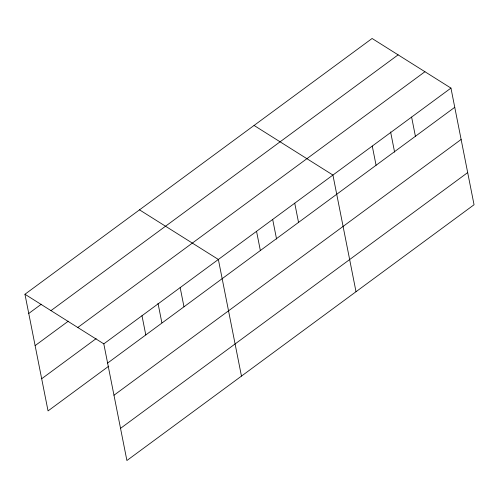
<?xml version="1.0" encoding="UTF-8"?>
<svg xmlns="http://www.w3.org/2000/svg" width="499" height="499" viewBox="0 0 499 499"><rect width="100%" height="100%" fill="white"/><g stroke="black" fill="none" stroke-linecap="round" stroke-linejoin="round"><path stroke-width="0.75" d="M24.95 294.254L372.098 38.485L450.953 88.092L474.05 204.746L126.902 460.515L103.804 343.867L24.95 294.254L48.047 410.908L108.77 366.166M28.755 313.459L41.274 304.24M50.973 310.627L398.121 54.853M35.117 345.62L68.301 321.175M77.782 327.5L424.93 71.725M41.679 378.747L96.145 338.621M103.804 343.867L450.953 88.092M107.609 363.072L454.757 107.297M113.978 395.233L461.126 139.458M120.533 428.36L467.682 172.585M254.066 125.449L332.92 175.055L356.018 291.709M139.508 209.854L218.362 259.461L241.46 376.109M411.613 117.084L415.411 136.289M390.605 131.948L394.603 152.139M372.266 146.07L376.071 165.275M294.734 203.193L298.539 222.398M272.722 219.66L276.571 239.102M256.548 231.33L260.353 250.535M180.176 287.599L183.981 306.804M158.015 303.317L161.863 322.759M141.99 315.736L145.795 334.941"/></g></svg>
